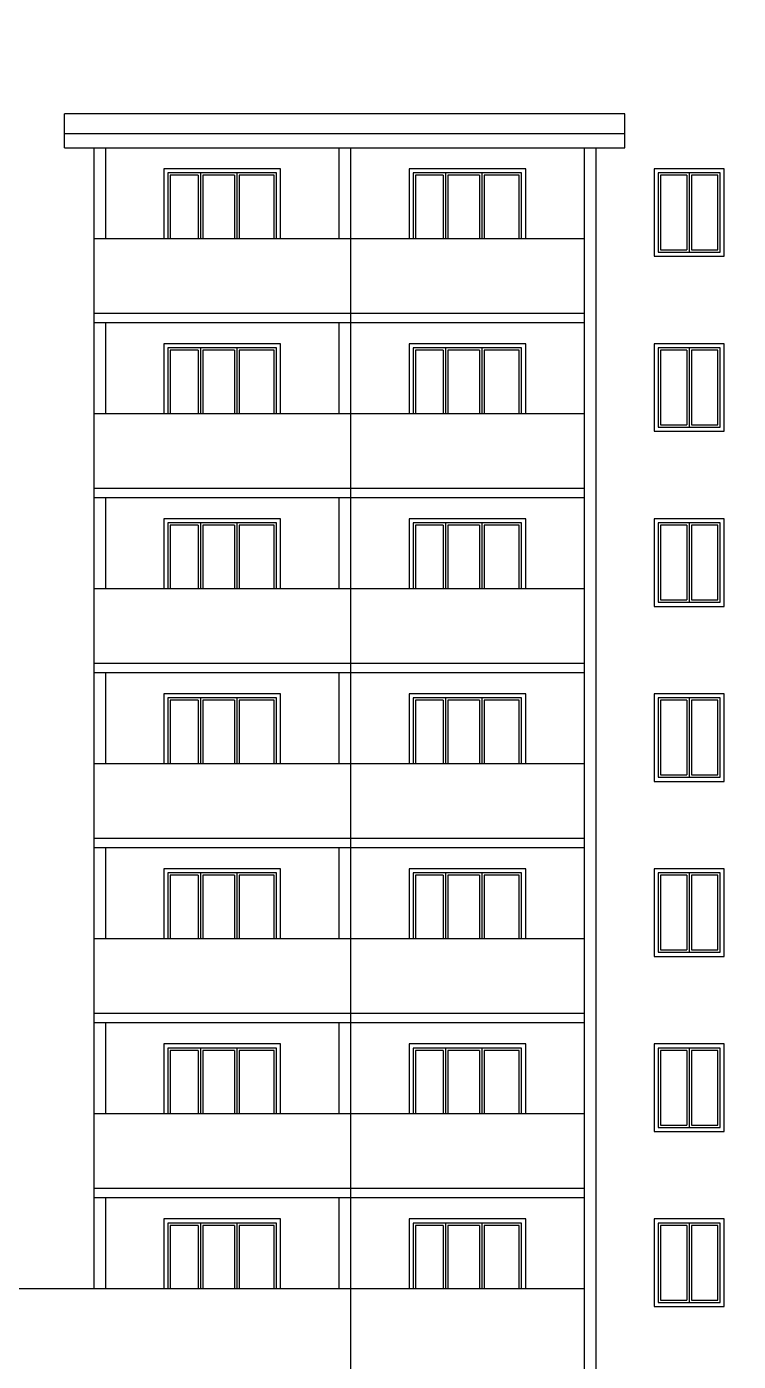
# Model space of a CAD drawing. Header units: inches. Extents: x -634 to 3638, y -6930911 to 5552.
# Drawn here: x 1290.85 to 1302.72, y 3495.46 to 3517.72 of the extents above; entities that cross this region are included whole.
import ezdxf

# ---------------------------------------------------------------- set-up
doc = ezdxf.new("R2010")
doc.units = ezdxf.units.IN
doc.header["$MEASUREMENT"] = 0
doc.linetypes.add('Dashed', pattern=[1128.888893, 564.444447, -564.444447])
for name, color, linetype, lineweight in [('ELEV', 134, 'Continuous', 18), ('фасады', 7, 'Continuous', 30), ('фасады2', 7, 'Continuous', 25)]:
    doc.layers.add(name, color=color, linetype=linetype, lineweight=lineweight)

msp = doc.modelspace()

# ---------------------------------------------------------------- hatches: boundary and pattern name
at = {"layer": 'ELEV', "linetype": 'Continuous'}
h = msp.add_hatch(dxfattribs=at)
h.set_pattern_fill('ANSI31', color=256, scale=0.01044, style=0)
h.set_pattern_definition([(45, (1262.311104, 3366.587935), (-0.02343928418428, 0.02343928418428), [])])
edge = h.paths.add_edge_path()
edge.add_ellipse((1445.78234, 3471.96182), major_axis=(0, 6932302.83262), ratio=0.00000001506, start_angle=89.999976115149, end_angle=270.000023884851)
edge.add_line((1445.67794, 3474.85168), (1445.67794, 3528.48347))
edge.add_line((1445.67794, 3528.48347), (1445.88675, 3528.48347))
edge.add_line((1445.88675, 3528.48347), (1445.88675, 3474.85168))

# ---------------------------------------------------------------- linework, layer by layer
at = {"layer": 'фасады', "color": 7, "linetype": 'Dashed', "ltscale": 100}
for points in [[(1291.48226, 3515.70043), (1291.48226, 3516.26497)], [(1300.82552, 3516.26497), (1291.48226, 3516.26497)], [(1300.82552, 3515.70043), (1300.82552, 3516.26497)], [(1300.82552, 3515.93401), (1291.48226, 3515.93401)], [(1291.48226, 3515.70043), (1300.82552, 3515.70043)], [(1291.96889, 3515.70043), (1291.96889, 3512.78066)], [(1292.16354, 3515.70043), (1292.16354, 3514.18215)], [(1296.05657, 3515.70043), (1296.05657, 3514.18215)], [(1296.25122, 3515.70043), (1296.25122, 3512.78066)], [(1300.14424, 3515.70043), (1300.14424, 3512.78066)], [(1300.33889, 3515.70043), (1300.33889, 3512.78066)], [(1300.14424, 3514.18215), (1291.96889, 3514.18215)], [(1300.14424, 3512.93638), (1291.96889, 3512.93638)], [(1291.96889, 3512.78066), (1291.96889, 3509.86089)], [(1300.14424, 3512.78066), (1291.96889, 3512.78066)], [(1292.16354, 3512.78066), (1292.16354, 3511.26238)], [(1296.05657, 3512.78066), (1296.05657, 3511.26238)], [(1296.25122, 3512.78066), (1296.25122, 3509.86089)], [(1300.14424, 3512.78066), (1300.14424, 3509.86089)], [(1300.33889, 3512.78066), (1300.33889, 3509.86089)], [(1300.14424, 3511.26238), (1291.96889, 3511.26238)], [(1300.14424, 3510.01661), (1291.96889, 3510.01661)], [(1291.96889, 3509.86089), (1291.96889, 3506.94112)], [(1300.14424, 3509.86089), (1291.96889, 3509.86089)], [(1292.16354, 3509.86089), (1292.16354, 3508.34261)], [(1296.05657, 3509.86089), (1296.05657, 3508.34261)], [(1296.25122, 3509.86089), (1296.25122, 3506.94112)], [(1300.14424, 3509.86089), (1300.14424, 3506.94112)], [(1300.33889, 3509.86089), (1300.33889, 3506.94112)], [(1300.14424, 3508.34261), (1291.96889, 3508.34261)], [(1300.14424, 3507.09684), (1291.96889, 3507.09684)], [(1291.96889, 3506.94112), (1291.96889, 3504.02135)], [(1300.14424, 3506.94112), (1291.96889, 3506.94112)], [(1292.16354, 3506.94112), (1292.16354, 3505.42284)], [(1296.05657, 3506.94112), (1296.05657, 3505.42284)], [(1296.25122, 3506.94112), (1296.25122, 3504.02135)], [(1300.14424, 3506.94112), (1300.14424, 3504.02135)], [(1300.33889, 3506.94112), (1300.33889, 3504.02135)], [(1300.14424, 3505.42284), (1291.96889, 3505.42284)], [(1300.14424, 3504.17707), (1291.96889, 3504.17707)], [(1291.96889, 3504.02135), (1291.96889, 3501.10158)], [(1300.14424, 3504.02135), (1291.96889, 3504.02135)], [(1300.14424, 3504.02135), (1291.96889, 3504.02135)], [(1292.16354, 3504.02135), (1292.16354, 3502.50307)], [(1296.05657, 3504.02135), (1296.05657, 3502.50307)], [(1296.25122, 3504.02135), (1296.25122, 3501.10158)], [(1300.14424, 3504.02135), (1300.14424, 3501.10158)], [(1300.33889, 3504.02135), (1300.33889, 3501.10158)], [(1300.14424, 3502.50307), (1291.96889, 3502.50307)], [(1300.14424, 3501.2573), (1291.96889, 3501.2573)], [(1291.96889, 3501.10158), (1291.96889, 3498.18181)], [(1300.14424, 3501.10158), (1291.96889, 3501.10158)], [(1292.16354, 3501.10158), (1292.16354, 3499.5833)], [(1296.05657, 3501.10158), (1296.05657, 3499.5833)], [(1296.25122, 3501.10158), (1296.25122, 3498.18181)], [(1300.14424, 3501.10158), (1300.14424, 3498.18181)], [(1300.33889, 3501.10158), (1300.33889, 3498.18181)], [(1300.14424, 3499.5833), (1291.96889, 3499.5833)], [(1300.14424, 3498.33753), (1291.96889, 3498.33753)], [(1291.96889, 3498.18181), (1291.96889, 3496.66353)], [(1300.14424, 3498.18181), (1291.96889, 3498.18181)], [(1292.16354, 3498.18181), (1292.16354, 3496.66353)], [(1296.05657, 3498.18181), (1296.05657, 3496.66353)], [(1296.25122, 3498.18181), (1296.25122, 3495.26204)], [(1300.14424, 3498.18181), (1300.14424, 3495.26204)], [(1300.33889, 3498.18181), (1300.33889, 3495.26204)], [(1300.14424, 3496.66353), (1289.35764, 3496.66353)]]:
    msp.add_lwpolyline(points, dxfattribs=at)
at = {"layer": 'фасады2', "color": 7, "linetype": 'Dashed', "ltscale": 100}
for points in [[(1295.08331, 3514.18215), (1295.08331, 3515.35006), (1293.1368, 3515.35006), (1293.1368, 3514.18215)], [(1295.01518, 3514.18215), (1295.01518, 3515.28193), (1293.20492, 3515.28193), (1293.20492, 3514.18215)], [(1293.70615, 3515.243), (1293.24385, 3515.243), (1293.24385, 3514.18215)], [(1293.70615, 3515.243), (1293.70615, 3514.18215)], [(1293.74508, 3515.28193), (1293.74508, 3514.18215)], [(1293.78401, 3515.243), (1293.78401, 3514.18215)], [(1294.31444, 3515.243), (1293.78401, 3515.243)], [(1294.31444, 3515.243), (1294.31444, 3514.18215)], [(1294.35337, 3515.28193), (1294.35337, 3514.18215)], [(1294.97625, 3514.18215), (1294.97625, 3515.243), (1294.3923, 3515.243)], [(1294.3923, 3515.243), (1294.3923, 3514.18215)], [(1299.17099, 3514.18215), (1299.17099, 3515.35006), (1297.22447, 3515.35006), (1297.22447, 3514.18215)], [(1299.10286, 3514.18215), (1299.10286, 3515.28193), (1297.2926, 3515.28193), (1297.2926, 3514.18215)], [(1297.79383, 3515.243), (1297.33153, 3515.243), (1297.33153, 3514.18215)], [(1297.79383, 3515.243), (1297.79383, 3514.18215)], [(1297.83276, 3515.28193), (1297.83276, 3514.18215)], [(1297.87169, 3515.243), (1297.87169, 3514.18215)], [(1298.40211, 3515.243), (1297.87169, 3515.243)], [(1298.40211, 3515.243), (1298.40211, 3514.18215)], [(1298.44104, 3515.28193), (1298.44104, 3514.18215)], [(1299.06393, 3514.18215), (1299.06393, 3515.243), (1298.47997, 3515.243)], [(1298.47997, 3515.243), (1298.47997, 3514.18215)], [(1295.08331, 3511.26238), (1295.08331, 3512.43029), (1293.1368, 3512.43029), (1293.1368, 3511.26238)], [(1295.01518, 3511.26238), (1295.01518, 3512.36216), (1293.20492, 3512.36216), (1293.20492, 3511.26238)], [(1293.70615, 3512.32323), (1293.24385, 3512.32323), (1293.24385, 3511.26238)], [(1293.70615, 3512.32323), (1293.70615, 3511.26238)], [(1293.74508, 3512.36216), (1293.74508, 3511.26238)], [(1293.78401, 3512.32323), (1293.78401, 3511.26238)], [(1294.31444, 3512.32323), (1293.78401, 3512.32323)], [(1294.31444, 3512.32323), (1294.31444, 3511.26238)], [(1294.35337, 3512.36216), (1294.35337, 3511.26238)], [(1294.97625, 3511.26238), (1294.97625, 3512.32323), (1294.3923, 3512.32323)], [(1294.3923, 3512.32323), (1294.3923, 3511.26238)], [(1299.17099, 3511.26238), (1299.17099, 3512.43029), (1297.22447, 3512.43029), (1297.22447, 3511.26238)], [(1299.10286, 3511.26238), (1299.10286, 3512.36216), (1297.2926, 3512.36216), (1297.2926, 3511.26238)], [(1297.79383, 3512.32323), (1297.33153, 3512.32323), (1297.33153, 3511.26238)], [(1297.79383, 3512.32323), (1297.79383, 3511.26238)], [(1297.83276, 3512.36216), (1297.83276, 3511.26238)], [(1297.87169, 3512.32323), (1297.87169, 3511.26238)], [(1298.40211, 3512.32323), (1297.87169, 3512.32323)], [(1298.40211, 3512.32323), (1298.40211, 3511.26238)], [(1298.44104, 3512.36216), (1298.44104, 3511.26238)], [(1299.06393, 3511.26238), (1299.06393, 3512.32323), (1298.47997, 3512.32323)], [(1298.47997, 3512.32323), (1298.47997, 3511.26238)], [(1295.08331, 3508.34261), (1295.08331, 3509.51052), (1293.1368, 3509.51052), (1293.1368, 3508.34261)], [(1295.01518, 3508.34261), (1295.01518, 3509.44239), (1293.20492, 3509.44239), (1293.20492, 3508.34261)], [(1293.70615, 3509.40346), (1293.24385, 3509.40346), (1293.24385, 3508.34261)], [(1293.70615, 3509.40346), (1293.70615, 3508.34261)], [(1293.74508, 3509.44239), (1293.74508, 3508.34261)], [(1293.78401, 3509.40346), (1293.78401, 3508.34261)], [(1294.31444, 3509.40346), (1293.78401, 3509.40346)], [(1294.31444, 3509.40346), (1294.31444, 3508.34261)], [(1294.35337, 3509.44239), (1294.35337, 3508.34261)], [(1294.97625, 3508.34261), (1294.97625, 3509.40346), (1294.3923, 3509.40346)], [(1294.3923, 3509.40346), (1294.3923, 3508.34261)], [(1299.17099, 3508.34261), (1299.17099, 3509.51052), (1297.22447, 3509.51052), (1297.22447, 3508.34261)], [(1299.10286, 3508.34261), (1299.10286, 3509.44239), (1297.2926, 3509.44239), (1297.2926, 3508.34261)], [(1297.79383, 3509.40346), (1297.33153, 3509.40346), (1297.33153, 3508.34261)], [(1297.79383, 3509.40346), (1297.79383, 3508.34261)], [(1297.83276, 3509.44239), (1297.83276, 3508.34261)], [(1297.87169, 3509.40346), (1297.87169, 3508.34261)], [(1298.40211, 3509.40346), (1297.87169, 3509.40346)], [(1298.40211, 3509.40346), (1298.40211, 3508.34261)], [(1298.44104, 3509.44239), (1298.44104, 3508.34261)], [(1299.06393, 3508.34261), (1299.06393, 3509.40346), (1298.47997, 3509.40346)], [(1298.47997, 3509.40346), (1298.47997, 3508.34261)], [(1295.08331, 3505.42284), (1295.08331, 3506.59075), (1293.1368, 3506.59075), (1293.1368, 3505.42284)], [(1295.01518, 3505.42284), (1295.01518, 3506.52262), (1293.20492, 3506.52262), (1293.20492, 3505.42284)], [(1293.70615, 3506.48369), (1293.24385, 3506.48369), (1293.24385, 3505.42284)], [(1293.70615, 3506.48369), (1293.70615, 3505.42284)], [(1293.74508, 3506.52262), (1293.74508, 3505.42284)], [(1293.78401, 3506.48369), (1293.78401, 3505.42284)], [(1294.31444, 3506.48369), (1293.78401, 3506.48369)], [(1294.31444, 3506.48369), (1294.31444, 3505.42284)], [(1294.35337, 3506.52262), (1294.35337, 3505.42284)], [(1294.97625, 3505.42284), (1294.97625, 3506.48369), (1294.3923, 3506.48369)], [(1294.3923, 3506.48369), (1294.3923, 3505.42284)], [(1299.17099, 3505.42284), (1299.17099, 3506.59075), (1297.22447, 3506.59075), (1297.22447, 3505.42284)], [(1299.10286, 3505.42284), (1299.10286, 3506.52262), (1297.2926, 3506.52262), (1297.2926, 3505.42284)], [(1297.79383, 3506.48369), (1297.33153, 3506.48369), (1297.33153, 3505.42284)], [(1297.79383, 3506.48369), (1297.79383, 3505.42284)], [(1297.83276, 3506.52262), (1297.83276, 3505.42284)], [(1297.87169, 3506.48369), (1297.87169, 3505.42284)], [(1298.40211, 3506.48369), (1297.87169, 3506.48369)], [(1298.40211, 3506.48369), (1298.40211, 3505.42284)], [(1298.44104, 3506.52262), (1298.44104, 3505.42284)], [(1299.06393, 3505.42284), (1299.06393, 3506.48369), (1298.47997, 3506.48369)], [(1298.47997, 3506.48369), (1298.47997, 3505.42284)], [(1295.08331, 3502.50307), (1295.08331, 3503.67098), (1293.1368, 3503.67098), (1293.1368, 3502.50307)], [(1295.01518, 3502.50307), (1295.01518, 3503.60285), (1293.20492, 3503.60285), (1293.20492, 3502.50307)], [(1293.74508, 3503.60285), (1293.74508, 3502.50307)], [(1294.35337, 3503.60285), (1294.35337, 3502.50307)], [(1299.17099, 3502.50307), (1299.17099, 3503.67098), (1297.22447, 3503.67098), (1297.22447, 3502.50307)], [(1299.10286, 3502.50307), (1299.10286, 3503.60285), (1297.2926, 3503.60285), (1297.2926, 3502.50307)], [(1297.83276, 3503.60285), (1297.83276, 3502.50307)], [(1298.44104, 3503.60285), (1298.44104, 3502.50307)], [(1293.70615, 3503.56392), (1293.24385, 3503.56392), (1293.24385, 3502.50307)], [(1293.70615, 3503.56392), (1293.70615, 3502.50307)], [(1293.78401, 3503.56392), (1293.78401, 3502.50307)], [(1294.31444, 3503.56392), (1293.78401, 3503.56392)], [(1294.31444, 3503.56392), (1294.31444, 3502.50307)], [(1294.97625, 3502.50307), (1294.97625, 3503.56392), (1294.3923, 3503.56392)], [(1294.3923, 3503.56392), (1294.3923, 3502.50307)], [(1297.79383, 3503.56392), (1297.33153, 3503.56392), (1297.33153, 3502.50307)], [(1297.79383, 3503.56392), (1297.79383, 3502.50307)], [(1297.87169, 3503.56392), (1297.87169, 3502.50307)], [(1298.40211, 3503.56392), (1297.87169, 3503.56392)], [(1298.40211, 3503.56392), (1298.40211, 3502.50307)], [(1299.06393, 3502.50307), (1299.06393, 3503.56392), (1298.47997, 3503.56392)], [(1298.47997, 3503.56392), (1298.47997, 3502.50307)], [(1295.08331, 3499.5833), (1295.08331, 3500.75121), (1293.1368, 3500.75121), (1293.1368, 3499.5833)], [(1295.01518, 3499.5833), (1295.01518, 3500.68308), (1293.20492, 3500.68308), (1293.20492, 3499.5833)], [(1293.74508, 3500.68308), (1293.74508, 3499.5833)], [(1294.35337, 3500.68308), (1294.35337, 3499.5833)], [(1299.17099, 3499.5833), (1299.17099, 3500.75121), (1297.22447, 3500.75121), (1297.22447, 3499.5833)], [(1299.10286, 3499.5833), (1299.10286, 3500.68308), (1297.2926, 3500.68308), (1297.2926, 3499.5833)], [(1297.83276, 3500.68308), (1297.83276, 3499.5833)], [(1298.44104, 3500.68308), (1298.44104, 3499.5833)], [(1293.70615, 3500.64415), (1293.24385, 3500.64415), (1293.24385, 3499.5833)], [(1293.70615, 3500.64415), (1293.70615, 3499.5833)], [(1293.78401, 3500.64415), (1293.78401, 3499.5833)], [(1294.31444, 3500.64415), (1293.78401, 3500.64415)], [(1294.31444, 3500.64415), (1294.31444, 3499.5833)], [(1294.97625, 3499.5833), (1294.97625, 3500.64415), (1294.3923, 3500.64415)], [(1294.3923, 3500.64415), (1294.3923, 3499.5833)], [(1297.79383, 3500.64415), (1297.33153, 3500.64415), (1297.33153, 3499.5833)], [(1297.79383, 3500.64415), (1297.79383, 3499.5833)], [(1297.87169, 3500.64415), (1297.87169, 3499.5833)], [(1298.40211, 3500.64415), (1297.87169, 3500.64415)], [(1298.40211, 3500.64415), (1298.40211, 3499.5833)], [(1299.06393, 3499.5833), (1299.06393, 3500.64415), (1298.47997, 3500.64415)], [(1298.47997, 3500.64415), (1298.47997, 3499.5833)], [(1295.08331, 3496.66353), (1295.08331, 3497.83144), (1293.1368, 3497.83144), (1293.1368, 3496.66353)], [(1299.17099, 3496.66353), (1299.17099, 3497.83144), (1297.22447, 3497.83144), (1297.22447, 3496.66353)], [(1295.01518, 3496.66353), (1295.01518, 3497.76331), (1293.20492, 3497.76331), (1293.20492, 3496.66353)], [(1293.70615, 3497.72438), (1293.24385, 3497.72438), (1293.24385, 3496.66353)], [(1293.70615, 3497.72438), (1293.70615, 3496.66353)], [(1293.74508, 3497.76331), (1293.74508, 3496.66353)], [(1293.78401, 3497.72438), (1293.78401, 3496.66353)], [(1294.31444, 3497.72438), (1293.78401, 3497.72438)], [(1294.31444, 3497.72438), (1294.31444, 3496.66353)], [(1294.35337, 3497.76331), (1294.35337, 3496.66353)], [(1294.97625, 3496.66353), (1294.97625, 3497.72438), (1294.3923, 3497.72438)], [(1294.3923, 3497.72438), (1294.3923, 3496.66353)], [(1299.10286, 3496.66353), (1299.10286, 3497.76331), (1297.2926, 3497.76331), (1297.2926, 3496.66353)], [(1297.79383, 3497.72438), (1297.33153, 3497.72438), (1297.33153, 3496.66353)], [(1297.79383, 3497.72438), (1297.79383, 3496.66353)], [(1297.83276, 3497.76331), (1297.83276, 3496.66353)], [(1297.87169, 3497.72438), (1297.87169, 3496.66353)], [(1298.40211, 3497.72438), (1297.87169, 3497.72438)], [(1298.40211, 3497.72438), (1298.40211, 3496.66353)], [(1298.44104, 3497.76331), (1298.44104, 3496.66353)], [(1299.06393, 3496.66353), (1299.06393, 3497.72438), (1298.47997, 3497.72438)], [(1298.47997, 3497.72438), (1298.47997, 3496.66353)]]:
    msp.add_lwpolyline(points, dxfattribs=at)
at = {"layer": 'фасады2', "color": 7, "ltscale": 100}
for points in [[(1302.48006, 3515.35006), (1301.31215, 3515.35006), (1301.31215, 3513.89017), (1302.48006, 3513.89017)], [(1302.41193, 3515.28193), (1301.38028, 3515.28193), (1301.38028, 3513.9583), (1302.41193, 3513.9583)], [(1302.48006, 3512.43029), (1301.31215, 3512.43029), (1301.31215, 3510.9704), (1302.48006, 3510.9704)], [(1302.41193, 3512.36216), (1301.38028, 3512.36216), (1301.38028, 3511.03853), (1302.41193, 3511.03853)], [(1302.48006, 3509.51052), (1301.31215, 3509.51052), (1301.31215, 3508.05063), (1302.48006, 3508.05063)], [(1302.41193, 3509.44239), (1301.38028, 3509.44239), (1301.38028, 3508.11876), (1302.41193, 3508.11876)], [(1302.48006, 3506.59075), (1301.31215, 3506.59075), (1301.31215, 3505.13086), (1302.48006, 3505.13086)], [(1302.41193, 3506.52262), (1301.38028, 3506.52262), (1301.38028, 3505.19899), (1302.41193, 3505.19899)], [(1302.48006, 3503.67098), (1301.31215, 3503.67098), (1301.31215, 3502.21109), (1302.48006, 3502.21109)], [(1302.41193, 3503.60285), (1301.38028, 3503.60285), (1301.38028, 3502.27922), (1302.41193, 3502.27922)], [(1302.48006, 3500.75121), (1301.31215, 3500.75121), (1301.31215, 3499.29132), (1302.48006, 3499.29132)], [(1302.41193, 3500.68308), (1301.38028, 3500.68308), (1301.38028, 3499.35945), (1302.41193, 3499.35945)], [(1302.48006, 3497.83144), (1301.31215, 3497.83144), (1301.31215, 3496.37156), (1302.48006, 3496.37156)], [(1302.41193, 3497.76331), (1301.38028, 3497.76331), (1301.38028, 3496.43968), (1302.41193, 3496.43968)]]:
    msp.add_lwpolyline(points, close=True, dxfattribs=at)
for points in [[(1301.85717, 3515.243), (1301.41921, 3515.243), (1301.41921, 3513.99723), (1301.85717, 3513.99723)], [(1301.85717, 3515.243), (1301.85717, 3513.99723)], [(1301.8961, 3515.28193), (1301.8961, 3513.9583)], [(1301.93503, 3515.243), (1301.93503, 3513.99723)], [(1301.93503, 3513.99723), (1302.373, 3513.99723), (1302.373, 3515.243), (1301.93503, 3515.243)], [(1301.85717, 3512.32323), (1301.41921, 3512.32323), (1301.41921, 3511.07746), (1301.85717, 3511.07746)], [(1301.85717, 3512.32323), (1301.85717, 3511.07746)], [(1301.8961, 3512.36216), (1301.8961, 3511.03853)], [(1301.93503, 3512.32323), (1301.93503, 3511.07746)], [(1301.93503, 3511.07746), (1302.373, 3511.07746), (1302.373, 3512.32323), (1301.93503, 3512.32323)], [(1301.85717, 3509.40346), (1301.41921, 3509.40346), (1301.41921, 3508.15769), (1301.85717, 3508.15769)], [(1301.85717, 3509.40346), (1301.85717, 3508.15769)], [(1301.8961, 3509.44239), (1301.8961, 3508.11876)], [(1301.93503, 3509.40346), (1301.93503, 3508.15769)], [(1301.93503, 3508.15769), (1302.373, 3508.15769), (1302.373, 3509.40346), (1301.93503, 3509.40346)], [(1301.85717, 3506.48369), (1301.41921, 3506.48369), (1301.41921, 3505.23792), (1301.85717, 3505.23792)], [(1301.85717, 3506.48369), (1301.85717, 3505.23792)], [(1301.8961, 3506.52262), (1301.8961, 3505.19899)], [(1301.93503, 3506.48369), (1301.93503, 3505.23792)], [(1301.93503, 3505.23792), (1302.373, 3505.23792), (1302.373, 3506.48369), (1301.93503, 3506.48369)], [(1301.8961, 3503.60285), (1301.8961, 3502.27922)], [(1301.85717, 3503.56392), (1301.41921, 3503.56392), (1301.41921, 3502.31815), (1301.85717, 3502.31815)], [(1301.85717, 3503.56392), (1301.85717, 3502.31815)], [(1301.93503, 3503.56392), (1301.93503, 3502.31815)], [(1301.93503, 3502.31815), (1302.373, 3502.31815), (1302.373, 3503.56392), (1301.93503, 3503.56392)], [(1301.8961, 3500.68308), (1301.8961, 3499.35945)], [(1301.85717, 3500.64415), (1301.41921, 3500.64415), (1301.41921, 3499.39838), (1301.85717, 3499.39838)], [(1301.85717, 3500.64415), (1301.85717, 3499.39838)], [(1301.93503, 3500.64415), (1301.93503, 3499.39838)], [(1301.93503, 3499.39838), (1302.373, 3499.39838), (1302.373, 3500.64415), (1301.93503, 3500.64415)], [(1301.85717, 3497.72438), (1301.41921, 3497.72438), (1301.41921, 3496.47861), (1301.85717, 3496.47861)], [(1301.85717, 3497.72438), (1301.85717, 3496.47861)], [(1301.8961, 3497.76331), (1301.8961, 3496.43968)], [(1301.93503, 3497.72438), (1301.93503, 3496.47861)], [(1301.93503, 3496.47861), (1302.373, 3496.47861), (1302.373, 3497.72438), (1301.93503, 3497.72438)]]:
    msp.add_lwpolyline(points, dxfattribs=at)

doc.saveas('drawing.dxf')
